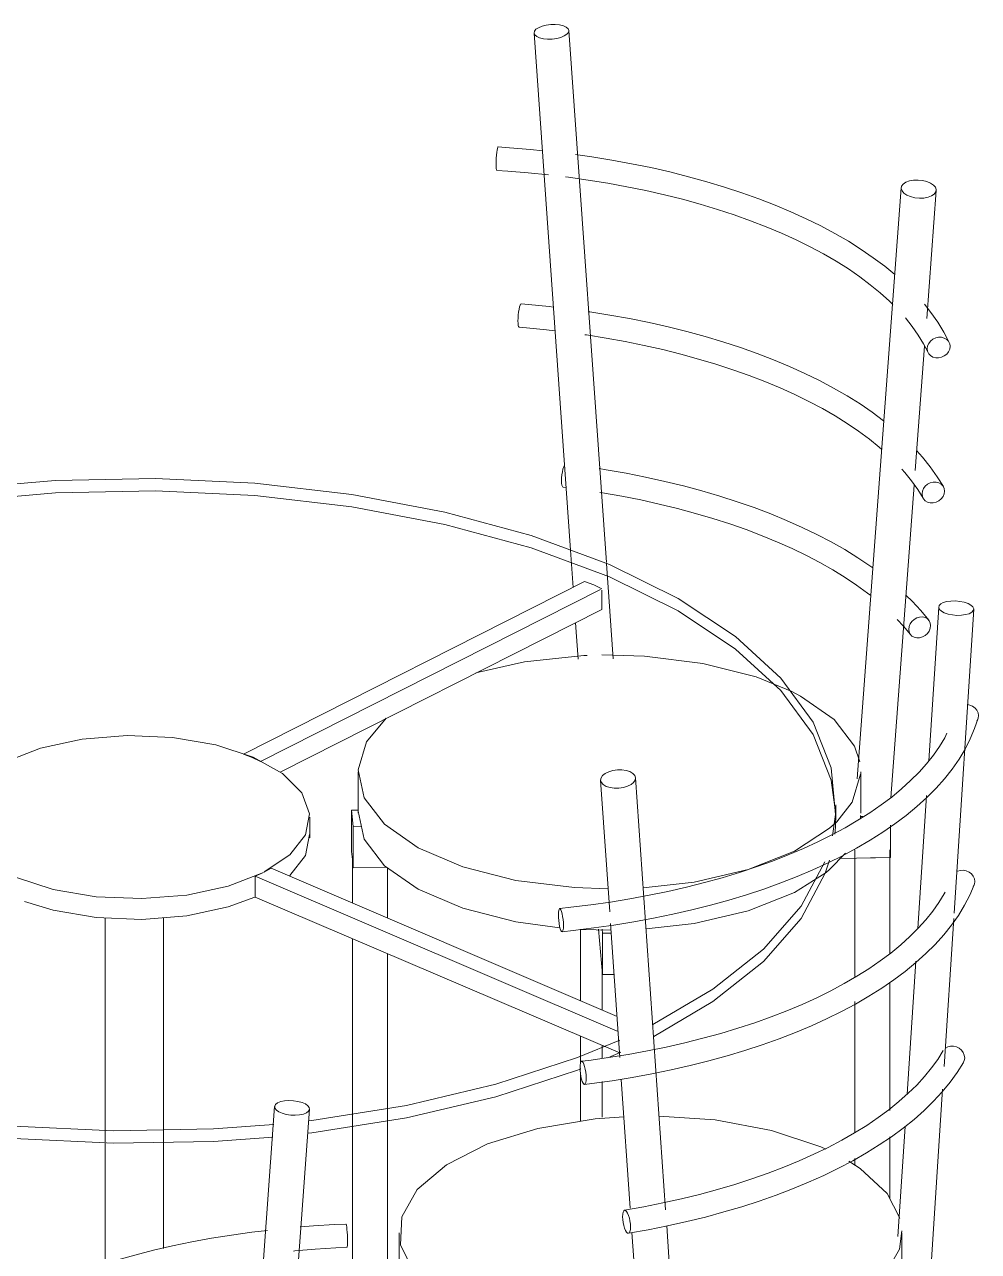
# Model space of a CAD drawing. Header units: millimetres. Extents: x -44545 to 51785, y -22696 to 32686.
# Drawn here: x -6086 to -5270, y 4421 to 5471 of the extents above; entities that cross this region are included whole.
import ezdxf

# ---------------------------------------------------------------- set-up
doc = ezdxf.new("R2010")
doc.units = ezdxf.units.MM
doc.layers.add('I-FURN-PNLS', color=30, linetype='Continuous', lineweight=9)

# ---------------------------------------------------------------- blocks, each defined once
blk = doc.blocks.new('Table Dining 4 Seater-Circular - 1200 mm dia-V82-3D Section 3')
at = {"layer": 'I-FURN-PNLS'}
for p, q in [((-5871.8, 4545.4), (-5904.8, 4093.5)), ((-5873.9, 4104.1), (-5841.9, 4543.2))]:
    blk.add_line(p, q, dxfattribs=at)
for points in [[(-5845.4, 4547.6, 0), (-5848.3, 4548.9, 0), (-5851.8, 4549.8, 0), (-5855.7, 4550.4, 0), (-5859.6, 4550.5, 0), (-5863.3, 4550.3, 0), (-5866.5, 4549.6, 0), (-5869.2, 4548.5, 0), (-5870.9, 4547.2, 0), (-5871.7, 4545.6, 0), (-5871.5, 4544, 0), (-5870.3, 4542.4, 0), (-5868.2, 4540.9, 0)], [(-5868.2, 4540.9, 0), (-5865.3, 4539.6, 0), (-5861.8, 4538.7, 0), (-5858, 4538.1, 0), (-5854.1, 4538, 0), (-5850.4, 4538.3, 0), (-5847.1, 4538.9, 0), (-5844.5, 4540, 0), (-5842.7, 4541.3, 0), (-5841.9, 4542.9, 0), (-5842.1, 4544.5, 0), (-5843.3, 4546.1, 0), (-5845.4, 4547.6, 0)], [(-6161.2, 4339.9, 0), (-6159, 4341.7, 0), (-6149.2, 4349, 0), (-6138.9, 4356.2, 0), (-6128, 4363.1, 0), (-6116.5, 4369.7, 0), (-6104.5, 4376.2, 0), (-6092, 4382.4, 0), (-6078.9, 4388.3, 0), (-6065.4, 4394, 0), (-6051.4, 4399.5, 0), (-6037, 4404.6, 0), (-6022.2, 4409.5, 0), (-6007, 4414.1, 0), (-5991.4, 4418.4, 0), (-5975.4, 4422.5, 0), (-5959.2, 4426.2, 0), (-5942.6, 4429.6, 0), (-5925.8, 4432.7, 0), (-5908.7, 4435.4, 0), (-5891.4, 4437.9, 0), (-5878, 4439.5, 0)], [(-5849.9, 4442.4, 0), (-5838.5, 4443.3, 0), (-5820.6, 4444.5, 0), (-5810.8, 4444.9, 0)], [(-5810.8, 4444.9, 0), (-5810.6, 4444.7, 0), (-5810.4, 4443.8, 0), (-5810.1, 4442.3, 0), (-5809.9, 4440.3, 0), (-5809.7, 4437.9, 0), (-5809.5, 4435.4, 0), (-5809.4, 4432.8, 0), (-5809.4, 4430.3, 0)], [(-5809.4, 4430.3, 0), (-5809.4, 4428.2, 0), (-5809.5, 4426.5, 0), (-5809.7, 4425.4, 0), (-5809.9, 4425, 0)], [(-5855.7, 4421.8, 0), (-5854.4, 4421.9, 0), (-5837, 4423.4, 0), (-5819.5, 4424.5, 0), (-5809.9, 4425, 0)]]:
    blk.add_polyline3d(points, dxfattribs=at)
blk = doc.blocks.new('Table Dining 4 Seater-Circular - 1200 mm dia-V83-3D Section 3')
at = {"layer": 'I-FURN-PNLS'}
for p, q in [((-5649.9, 5463.5), (-5618.7, 5021.2)), ((-5587.9, 5010.6), (-5620, 5465.6)), ((-5335.7, 5331.2), (-5373.6, 4825.8)), ((-5314, 5219.4), (-5305.8, 5328.9)), ((-5323.8, 5089.4), (-5315.8, 5195.6)), ((-5622, 5074.8), (-5625, 5075.2)), ((-5344.8, 4809.5), (-5324.7, 5076.9)), ((-5618.7, 5021.2), (-5616.5, 4989.2)), ((-5582.1, 4928.4), (-5587.9, 5009.8)), ((-5606.7, 4994.4), (-5898.5, 4846.9)), ((-5883.8, 4840.6), (-5592.9, 4987.6)), ((-5592, 4970.4), (-5592, 4987)), ((-5592, 4970.4), (-5867, 4831.4)), ((-5303.7, 4972.6), (-5312.2, 4841)), ((-5290.6, 4710.8), (-5273.8, 4970.7)), ((-5614.4, 4959.1), (-5612.2, 4928)), ((-5800.4, 4831.6), (-5800.4, 4796.2)), ((-5370.4, 4796.2), (-5370.4, 4831.6)), ((-5592.9, 4824.5), (-5585.1, 4711.8)), ((-5537.4, 4457.1), (-5563, 4826.5)), ((-5314.2, 4811.3), (-5321.5, 4697.8)), ((-5800.4, 4799), (-5805.9, 4798.9)), ((-5805.9, 4798.9), (-5804.6, 4785)), ((-5805.9, 4798.9), (-5805.9, 4763.5)), ((-5391.7, 4792.9), (-5391.7, 4803.5)), ((-5841.7, 4775.2), (-5841.7, 4792.9)), ((-5804.6, 4785), (-5797.5, 4785.1)), ((-5370.8, 4793.4), (-5368.5, 4793.4)), ((-5370.5, 4794.3), (-5370.7, 4791.5)), ((-5345, 4786.1), (-5345, 4758.4)), ((-5804.6, 4785), (-5804.6, 4749.6)), ((-5375.6, 4765), (-5375.6, 4656.6)), ((-5345.6, 4675.7), (-5345.6, 4765)), ((-5805.3, 4756.7), (-5805.9, 4763.5)), ((-5805.3, 4757), (-5805.3, 4719.4)), ((-5804.6, 4749.6), (-5805.3, 4756.7)), ((-5345, 4758.4), (-5388.7, 4757.6)), ((-5881.4, 4745.7), (-5888.4, 4742.4)), ((-5874.8, 4749.2), (-5880.8, 4745.9)), ((-5578.7, 4622.4), (-5874.8, 4749.2)), ((-5775.8, 4750.1), (-5804.6, 4749.6)), ((-5775.3, 4706.6), (-5775.3, 4749.7)), ((-5400.1, 4745.5), (-5427.2, 4728.5)), ((-5888.4, 4742.4), (-5578.8, 4609.8)), ((-5888.4, 4742.4), (-5888.4, 4724.6)), ((-5578, 4591.8), (-5888.4, 4724.6)), ((-6016.6, 4706.8), (-6016.6, 4525.1)), ((-5966.9, 4514.8), (-5966.9, 4707)), ((-5584.4, 4702), (-5576.5, 4587.2)), ((-5299.1, 4579.7), (-5290.9, 4706.1)), ((-5610, 4697), (-5610, 4635.9)), ((-5583.9, 4696.2), (-5609.6, 4696.8)), ((-5591.3, 4658.3), (-5594.7, 4697)), ((-5591.6, 4697), (-5591.3, 4693.7)), ((-5591.3, 4693.7), (-5583.7, 4693.8)), ((-5591.3, 4693.7), (-5591.3, 4658.3)), ((-5805.3, 4689.1), (-5805.3, 4528.4)), ((-5775.3, 4533.1), (-5775.3, 4676.2)), ((-5323.3, 4669.8), (-5330.7, 4556.1)), ((-5591.7, 4665.5), (-5591.7, 4628)), ((-5581.2, 4658.4), (-5591.3, 4658.3)), ((-5345.6, 4542), (-5345.6, 4651.8)), ((-5375.6, 4635.3), (-5375.6, 4522.8)), ((-5610, 4605.5), (-5610, 4588.4)), ((-5591.7, 4597.6), (-5591.7, 4586.7)), ((-5610, 4587.9), (-5610, 4582.4)), ((-5575.6, 4591.9), (-5586.8, 4587)), ((-5576.7, 4591.3), (-5578, 4591.8)), ((-5610, 4573.1), (-5610, 4532.7)), ((-5591.7, 4566.7), (-5591.7, 4536.2)), ((-5575.2, 4568.4), (-5567.5, 4458.4)), ((-5310.4, 4405.4), (-5300.4, 4560.2)), ((-6016.6, 4524.9), (-6016.6, 4515.2)), ((-5805.3, 4528.4), (-5805.3, 4341.1)), ((-5775.3, 4341.1), (-5775.3, 4533.1)), ((-5332.5, 4528.4), (-5338.6, 4434.1)), ((-6016.6, 4514.3), (-6016.6, 4410)), ((-5966.9, 4424), (-5966.9, 4514.8)), ((-5345.6, 4466.4), (-5345.6, 4519.4)), ((-5400.3, 4508.9), (-5404.6, 4510.8)), ((-5375.6, 4501), (-5375.6, 4495)), ((-5526.4, 4298.3), (-5536.4, 4443.4)), ((-5765.2, 4437.3), (-5765.2, 4401.8)), ((-5566.1, 4437.6), (-5556.3, 4296.2)), ((-5335.2, 4401.8), (-5335.2, 4437.3))]:
    blk.add_line(p, q, dxfattribs=at)
for points in [[(-5646, 5468.1, 0), (-5648.2, 5466.7, 0), (-5649.6, 5465.1, 0), (-5649.9, 5463.5, 0)], [(-5624, 5461, 0), (-5621.7, 5462.5, 0), (-5620.4, 5464.1, 0), (-5620, 5465.7, 0), (-5620.7, 5467.2, 0), (-5622.3, 5468.6, 0), (-5624.8, 5469.7, 0), (-5628, 5470.5, 0), (-5631.7, 5470.8, 0), (-5635.6, 5470.7, 0), (-5639.4, 5470.2, 0), (-5643, 5469.3, 0), (-5646, 5468.1, 0)], [(-5649.9, 5463.5, 0), (-5649.3, 5461.9, 0), (-5647.6, 5460.5, 0), (-5645.1, 5459.4, 0), (-5641.9, 5458.7, 0), (-5638.3, 5458.4, 0), (-5634.4, 5458.4, 0), (-5630.5, 5458.9, 0), (-5627, 5459.8, 0), (-5624, 5461, 0)], [(-5682.4, 5351.5, 0), (-5682.4, 5353.9, 0), (-5682.3, 5356.5, 0), (-5682.1, 5359.1, 0), (-5681.8, 5361.5, 0), (-5681.5, 5363.4, 0), (-5681.1, 5364.9, 0), (-5680.8, 5365.8, 0), (-5680.5, 5366.1, 0)], [(-5642.3, 5362.9, 0), (-5653, 5364, 0), (-5670.8, 5365.4, 0), (-5680.5, 5366.1, 0)], [(-5341.1, 5256.9, 0), (-5349.9, 5264.1, 0), (-5359.7, 5271.4, 0), (-5370.1, 5278.5, 0), (-5381, 5285.4, 0), (-5392.5, 5292.1, 0), (-5404.5, 5298.5, 0), (-5417.1, 5304.7, 0), (-5430.1, 5310.6, 0), (-5443.7, 5316.3, 0), (-5457.7, 5321.7, 0), (-5472.1, 5326.9, 0), (-5486.9, 5331.8, 0), (-5502.2, 5336.3, 0), (-5517.8, 5340.6, 0), (-5533.7, 5344.7, 0), (-5550, 5348.4, 0), (-5566.6, 5351.8, 0), (-5583.4, 5354.8, 0), (-5600.5, 5357.6, 0), (-5614.3, 5359.5, 0)], [(-5681.8, 5346.1, 0), (-5682.1, 5346.6, 0), (-5682.3, 5347.7, 0), (-5682.4, 5349.3, 0), (-5682.4, 5351.5, 0)], [(-5637.5, 5342.3, 0), (-5654.8, 5344, 0), (-5672.2, 5345.5, 0), (-5681.7, 5346.1, 0)], [(-5343, 5231.4, 0), (-5345.9, 5234.3, 0), (-5353.8, 5241.4, 0), (-5362.2, 5248.3, 0), (-5371.3, 5255.1, 0), (-5381, 5261.8, 0), (-5391.3, 5268.3, 0), (-5402.2, 5274.6, 0), (-5413.7, 5280.7, 0), (-5425.6, 5286.6, 0), (-5438.1, 5292.3, 0), (-5451.2, 5297.8, 0), (-5464.6, 5303, 0), (-5478.6, 5308, 0), (-5492.9, 5312.7, 0), (-5507.7, 5317.1, 0), (-5522.9, 5321.3, 0), (-5538.4, 5325.2, 0), (-5554.2, 5328.8, 0), (-5570.4, 5332.1, 0), (-5586.8, 5335.1, 0), (-5603.5, 5337.8, 0), (-5620.4, 5340.2, 0), (-5623.1, 5340.5, 0)], [(-5331.7, 5335.9, 0), (-5334, 5334.4, 0), (-5335.4, 5332.6, 0), (-5335.7, 5330.6, 0), (-5335, 5328.6, 0), (-5333.4, 5326.6, 0), (-5330.9, 5324.9, 0), (-5327.7, 5323.6, 0), (-5324, 5322.7, 0), (-5320.2, 5322.3, 0), (-5316.3, 5322.4, 0), (-5312.8, 5323.1, 0), (-5309.8, 5324.2, 0)], [(-5309.8, 5324.2, 0), (-5307.5, 5325.7, 0), (-5306.1, 5327.6, 0), (-5305.8, 5329.6, 0), (-5306.5, 5331.6, 0), (-5308.1, 5333.5, 0), (-5310.6, 5335.2, 0), (-5313.8, 5336.5, 0), (-5317.5, 5337.4, 0), (-5321.3, 5337.8, 0), (-5325.2, 5337.7, 0), (-5328.7, 5337.1, 0), (-5331.7, 5335.9, 0)], [(-5663.6, 5217.3, 0), (-5663.5, 5219.8, 0), (-5663.4, 5222.4, 0), (-5663.1, 5224.9, 0), (-5662.7, 5227.3, 0), (-5662.3, 5229.3, 0), (-5661.8, 5230.8, 0), (-5661.4, 5231.6, 0), (-5661, 5231.9, 0)], [(-5633.2, 5229.1, 0), (-5636.9, 5229.6, 0), (-5654.6, 5231.3, 0), (-5661, 5231.9, 0)], [(-5294.7, 5198.8, 0), (-5299.2, 5207.6, 0), (-5304.5, 5216.1, 0), (-5310.4, 5224.6, 0), (-5316, 5231.6, 0)], [(-5662.7, 5211.9, 0), (-5663.1, 5212.4, 0), (-5663.4, 5213.5, 0), (-5663.5, 5215.2, 0), (-5663.6, 5217.3, 0)], [(-5350.8, 5131.9, 0), (-5360.6, 5139.3, 0), (-5371, 5146.3, 0), (-5382, 5153.2, 0), (-5393.6, 5159.9, 0), (-5405.6, 5166.3, 0), (-5418.2, 5172.4, 0), (-5431.3, 5178.4, 0), (-5444.9, 5184, 0), (-5458.9, 5189.4, 0), (-5473.4, 5194.6, 0), (-5488.3, 5199.4, 0), (-5503.6, 5204, 0), (-5519.2, 5208.2, 0), (-5535.2, 5212.2, 0), (-5551.5, 5215.9, 0), (-5568.1, 5219.3, 0), (-5585, 5222.3, 0), (-5602.1, 5225, 0), (-5603.5, 5225.2, 0)], [(-5312.8, 5190.3, 0), (-5316.7, 5197.7, 0), (-5321.2, 5205.2, 0), (-5326.4, 5212.5, 0), (-5332.2, 5219.9, 0)], [(-5632, 5208.8, 0), (-5639.1, 5209.7, 0), (-5656.4, 5211.4, 0), (-5662.7, 5211.9, 0)], [(-5352.5, 5107.4, 0), (-5354.5, 5109.2, 0), (-5363, 5116.2, 0), (-5372.2, 5122.9, 0), (-5382, 5129.6, 0), (-5392.3, 5136.1, 0), (-5403.2, 5142.4, 0), (-5414.7, 5148.5, 0), (-5426.8, 5154.3, 0), (-5439.3, 5160, 0), (-5452.4, 5165.5, 0), (-5465.9, 5170.7, 0), (-5479.9, 5175.6, 0), (-5494.3, 5180.3, 0), (-5509.1, 5184.7, 0), (-5524.3, 5188.9, 0), (-5539.8, 5192.8, 0), (-5555.7, 5196.3, 0), (-5571.9, 5199.6, 0), (-5588.3, 5202.6, 0), (-5605, 5205.3, 0), (-5606.5, 5205.5, 0)], [(-5294, 5195.6, 0), (-5294.3, 5197.8, 0), (-5295.3, 5199.9, 0), (-5296.9, 5201.5, 0), (-5298.9, 5202.7, 0), (-5301.2, 5203.4, 0), (-5303.8, 5203.4, 0), (-5306.3, 5202.9, 0), (-5308.7, 5201.7, 0), (-5310.7, 5200.1, 0), (-5312.2, 5198.1, 0), (-5313.2, 5195.9, 0), (-5313.5, 5193.6, 0)], [(-5313.5, 5193.6, 0), (-5313.2, 5191.3, 0), (-5312.2, 5189.3, 0), (-5310.7, 5187.6, 0), (-5308.7, 5186.4, 0), (-5306.3, 5185.8, 0), (-5303.8, 5185.7, 0), (-5301.2, 5186.3, 0), (-5298.9, 5187.4, 0), (-5296.9, 5189, 0), (-5295.3, 5191, 0), (-5294.3, 5193.2, 0), (-5294, 5195.6, 0)], [(-5299.7, 5075.6, 0), (-5305, 5084.1, 0), (-5311, 5092.5, 0), (-5317.6, 5100.8, 0), (-5322.8, 5106.4, 0)], [(-5626.4, 5080.7, 0), (-5626.3, 5083.1, 0), (-5626.1, 5085.7, 0), (-5625.6, 5088.2, 0), (-5625.1, 5090.6, 0), (-5624.5, 5092.5, 0), (-5623.9, 5093.9, 0)], [(-5360.1, 5006, 0), (-5362.5, 5007.8, 0), (-5373, 5014.8, 0), (-5384.1, 5021.7, 0), (-5395.7, 5028.3, 0), (-5407.9, 5034.6, 0), (-5420.6, 5040.7, 0), (-5433.8, 5046.6, 0), (-5447.4, 5052.2, 0), (-5461.5, 5057.6, 0), (-5476.1, 5062.7, 0), (-5491, 5067.5, 0), (-5506.4, 5072, 0), (-5522.1, 5076.2, 0), (-5538.1, 5080.1, 0), (-5554.5, 5083.7, 0), (-5571.1, 5087, 0), (-5588.1, 5090, 0), (-5594.1, 5091, 0)], [(-5317, 5065.6, 0), (-5321.6, 5073.1, 0), (-5326.9, 5080.4, 0), (-5332.8, 5087.8, 0), (-5335.3, 5090.5, 0)], [(-5394.5, 4776.9, 0), (-5392, 4795.2, 0), (-5395.6, 4835, 0), (-5411.2, 4874.1, 0), (-5438.7, 4911.8, 0), (-5477.5, 4947.3, 0), (-5526.7, 4979.9, 0), (-5585.4, 5008.9, 0), (-5652.4, 5033.7, 0), (-5726.3, 5053.8, 0), (-5805.6, 5068.8, 0), (-5888.6, 5078.5, 0), (-5973.8, 5082.5, 0), (-6059.3, 5080.8, 0), (-6143.5, 5073.6, 0), (-6224.6, 5060.8, 0), (-6300.9, 5042.7, 0), (-6370.9, 5019.8, 0), (-6433.2, 4992.5, 0)], [(-5625.1, 5075.2, 0), (-5625.6, 5075.7, 0), (-5626.1, 5076.8, 0), (-5626.3, 5078.5, 0), (-5626.4, 5080.7, 0)], [(-5298.7, 5071.8, 0), (-5299, 5074, 0), (-5300, 5076.1, 0), (-5301.5, 5077.7, 0), (-5303.5, 5078.9, 0), (-5305.9, 5079.5, 0), (-5308.4, 5079.4, 0), (-5310.9, 5078.8, 0), (-5313.2, 5077.7, 0), (-5315.2, 5076, 0), (-5316.7, 5074, 0), (-5317.7, 5071.7, 0), (-5318, 5069.4, 0)], [(-6433.2, 4981.9, 0), (-6370.9, 5009.2, 0), (-6300.9, 5032.1, 0), (-6224.6, 5050.1, 0), (-6143.5, 5062.9, 0), (-6059.3, 5070.2, 0), (-5973.8, 5071.9, 0), (-5888.6, 5067.9, 0), (-5805.6, 5058.2, 0), (-5726.3, 5043.2, 0), (-5652.4, 5023.1, 0), (-5585.4, 4998.3, 0), (-5526.7, 4969.3, 0), (-5477.5, 4936.7, 0), (-5438.7, 4901.2, 0), (-5411.2, 4863.5, 0), (-5395.6, 4824.4, 0), (-5391.8, 4795.2, 0)], [(-5361.8, 4982.4, 0), (-5364.7, 4984.6, 0), (-5373.9, 4991.4, 0), (-5383.8, 4998, 0), (-5394.3, 5004.4, 0), (-5405.3, 5010.7, 0), (-5416.9, 5016.8, 0), (-5429, 5022.6, 0), (-5441.6, 5028.2, 0), (-5454.8, 5033.6, 0), (-5468.4, 5038.8, 0), (-5482.4, 5043.7, 0), (-5496.9, 5048.3, 0), (-5511.8, 5052.7, 0), (-5527.1, 5056.8, 0), (-5542.7, 5060.6, 0), (-5558.6, 5064.2, 0), (-5574.8, 5067.4, 0), (-5591.3, 5070.3, 0), (-5593.6, 5070.7, 0)], [(-5318, 5069.4, 0), (-5317.7, 5067.1, 0), (-5316.7, 5065.1, 0), (-5315.2, 5063.5, 0), (-5313.2, 5062.3, 0), (-5310.9, 5061.7, 0), (-5308.4, 5061.7, 0), (-5305.9, 5062.4, 0), (-5303.5, 5063.5, 0), (-5301.5, 5065.2, 0), (-5300, 5067.2, 0), (-5299, 5069.5, 0), (-5298.7, 5071.8, 0)], [(-5592, 4988.1, 0), (-5598.8, 4991.5, 0), (-5606.7, 4994.4, 0)], [(-5312.1, 4961.3, 0), (-5318.9, 4969.5, 0), (-5326.4, 4977.5, 0), (-5331.5, 4982.5, 0)], [(-5278.6, 4975.6, 0), (-5281.8, 4976.7, 0), (-5285.5, 4977.4, 0), (-5289.4, 4977.8, 0), (-5293.3, 4977.7, 0), (-5296.8, 4977.2, 0), (-5299.8, 4976.4, 0), (-5302, 4975.2, 0), (-5303.4, 4973.8, 0), (-5303.7, 4972.2, 0), (-5303, 4970.6, 0), (-5301.4, 4969, 0), (-5298.9, 4967.7, 0)], [(-5298.9, 4967.7, 0), (-5295.7, 4966.6, 0), (-5292, 4965.9, 0), (-5288.1, 4965.5, 0), (-5284.3, 4965.6, 0), (-5280.7, 4966.1, 0), (-5277.7, 4966.9, 0), (-5275.5, 4968.1, 0), (-5274.1, 4969.5, 0), (-5273.8, 4971.1, 0), (-5274.5, 4972.7, 0), (-5276.1, 4974.2, 0), (-5278.6, 4975.6, 0)], [(-5310.6, 4956.7, 0), (-5310.9, 4958.9, 0), (-5311.9, 4960.9, 0), (-5313.4, 4962.5, 0), (-5315.3, 4963.6, 0), (-5317.6, 4964.1, 0), (-5320, 4964, 0), (-5322.4, 4963.3, 0), (-5324.7, 4962, 0), (-5326.7, 4960.3, 0), (-5328.2, 4958.2, 0), (-5329.1, 4955.9, 0), (-5329.4, 4953.5, 0)], [(-5327.9, 4949, 0), (-5333.9, 4956.3, 0), (-5339.2, 4962, 0)], [(-5329.4, 4953.5, 0), (-5329.1, 4951.3, 0), (-5328.2, 4949.3, 0), (-5326.7, 4947.7, 0), (-5324.7, 4946.7, 0), (-5322.4, 4946.2, 0), (-5320, 4946.3, 0), (-5317.6, 4947, 0), (-5315.3, 4948.2, 0), (-5313.4, 4950, 0), (-5311.9, 4952.1, 0), (-5310.9, 4954.4, 0), (-5310.6, 4956.7, 0)], [(-5604.4, 4931.2, 0), (-5607.3, 4931.1, 0), (-5657.9, 4925.8, 0), (-5699.8, 4916.3, 0)], [(-5429.4, 4900.4, 0), (-5460, 4912.8, 0), (-5505.4, 4924.4, 0), (-5555.5, 4930.6, 0), (-5591.8, 4931.6, 0)], [(-5371.3, 4840.3, 0), (-5375.7, 4853.7, 0), (-5393.2, 4876.4, 0), (-5421.8, 4896.5, 0), (-5429.4, 4900.4, 0)], [(-5279.3, 4889.2, 0), (-5277, 4888.8, 0), (-5274.7, 4887.7, 0), (-5272.6, 4886.2, 0), (-5271, 4884.3, 0), (-5270, 4882.1, 0), (-5269.7, 4879.8, 0)], [(-5269.7, 4879.8, 0), (-5270, 4877.5, 0), (-5271, 4875.4, 0)], [(-5776.3, 4877.6, 0), (-5793.2, 4857.4, 0), (-5800.4, 4833.5, 0), (-5795.1, 4809.5, 0), (-5777.7, 4786.8, 0), (-5749, 4766.7, 0), (-5710.9, 4750.4, 0), (-5665.5, 4738.8, 0), (-5615.4, 4732.6, 0), (-5586.4, 4731.6, 0)], [(-5270, 4877.6, 0), (-5273, 4868.6, 0), (-5276.7, 4859.8, 0), (-5281.2, 4851, 0), (-5286.3, 4842.4, 0), (-5292.2, 4834, 0), (-5298.8, 4825.7, 0), (-5306, 4817.6, 0), (-5313.9, 4809.7, 0), (-5322.4, 4802, 0), (-5331.5, 4794.4, 0), (-5341.2, 4787.1, 0), (-5351.6, 4780, 0), (-5362.4, 4773.1, 0), (-5373.9, 4766.4, 0), (-5385.9, 4759.9, 0), (-5398.4, 4753.7, 0), (-5411.4, 4747.8, 0), (-5424.9, 4742.1, 0), (-5438.9, 4736.6, 0), (-5453.3, 4731.4, 0), (-5468.1, 4726.5, 0), (-5483.3, 4721.9, 0), (-5498.9, 4717.6, 0), (-5514.8, 4713.6, 0), (-5531.1, 4709.9, 0), (-5547.6, 4706.4, 0), (-5564.4, 4703.3, 0), (-5581.5, 4700.5, 0), (-5598.8, 4698.1, 0), (-5616.3, 4695.9, 0), (-5625.9, 4694.9, 0)], [(-5880.8, 4746, 0), (-5858.8, 4760.6, 0), (-5845.4, 4777.7, 0), (-5841.9, 4795.8, 0), (-5848.6, 4813.8, 0), (-5865.1, 4830.3, 0), (-5890.2, 4844.3, 0), (-5922.2, 4854.7, 0), (-5959, 4861, 0), (-5998, 4862.6, 0), (-6036.5, 4859.5, 0), (-6072.1, 4851.8, 0), (-6102.1, 4840.2, 0)], [(-5296.7, 4864.6, 0), (-5298.6, 4860.8, 0), (-5303.1, 4853.3, 0), (-5308.2, 4845.9, 0), (-5314.1, 4838.6, 0), (-5320.5, 4831.4, 0), (-5327.7, 4824.2, 0), (-5335.5, 4817.1, 0), (-5343.9, 4810.1, 0), (-5352.9, 4803.3, 0), (-5362.6, 4796.7, 0), (-5372.8, 4790.2, 0), (-5383.7, 4783.8, 0), (-5395.1, 4777.7, 0), (-5407, 4771.8, 0), (-5419.5, 4766.1, 0), (-5432.4, 4760.6, 0), (-5445.9, 4755.3, 0), (-5459.8, 4750.3, 0), (-5474.1, 4745.6, 0), (-5488.9, 4741.1, 0), (-5504, 4736.9, 0), (-5519.5, 4733, 0), (-5535.3, 4729.4, 0), (-5551.5, 4726.1, 0), (-5567.9, 4723, 0), (-5584.5, 4720.3, 0), (-5601.4, 4717.9, 0), (-5618.5, 4715.8, 0), (-5627.9, 4714.8, 0)], [(-6102.1, 4840.2, 0), (-6124.6, 4825.3, 0), (-6138.1, 4808.2, 0), (-6141.6, 4790, 0), (-6134.9, 4772.1, 0), (-6118.4, 4755.6, 0), (-6093.3, 4741.6, 0), (-6061.3, 4731.1, 0), (-6024.5, 4724.8, 0), (-5985.5, 4723.2, 0), (-5946.9, 4726.3, 0), (-5911.4, 4734, 0), (-5881.4, 4745.7, 0)], [(-5898.5, 4846.9, 0), (-5890.9, 4843.9, 0), (-5883.8, 4840.6, 0)], [(-5567.8, 4831.8, 0), (-5571, 4832.8, 0), (-5574.7, 4833.3, 0), (-5578.6, 4833.3, 0), (-5582.4, 4832.7, 0), (-5586, 4831.7, 0), (-5589, 4830.2, 0), (-5591.2, 4828.4, 0), (-5592.5, 4826.4, 0), (-5592.9, 4824.5, 0)], [(-5588.1, 4819.2, 0), (-5584.8, 4818.2, 0), (-5581.2, 4817.7, 0), (-5577.3, 4817.7, 0), (-5573.4, 4818.3, 0), (-5569.9, 4819.3, 0), (-5566.9, 4820.8, 0), (-5564.7, 4822.6, 0), (-5563.3, 4824.5, 0), (-5563, 4826.6, 0), (-5563.6, 4828.6, 0), (-5565.3, 4830.3, 0), (-5567.8, 4831.8, 0)], [(-5390.9, 4789, 0), (-5377.7, 4805.8, 0), (-5370.5, 4829.7, 0)], [(-5592.9, 4824.4, 0), (-5592.2, 4822.4, 0), (-5590.6, 4820.7, 0), (-5588.1, 4819.2, 0)], [(-5627.7, 4698.1, 0), (-5665.5, 4703.4, 0), (-5710.9, 4715, 0), (-5749, 4731.3, 0), (-5777.7, 4751.4, 0), (-5795.1, 4774.1, 0), (-5800.4, 4798.1, 0)], [(-5427.2, 4763.9, 0), (-5397, 4783.5, 0), (-5390.9, 4789, 0)], [(-5391.8, 4795.2, 0), (-5392, 4784.6, 0), (-5392.6, 4778.4, 0)], [(-5841.9, 4778.1, 0), (-5845.4, 4760, 0), (-5858.8, 4742.9, 0)], [(-5556.4, 4732.5, 0), (-5513, 4737.4, 0), (-5466.7, 4748.2, 0), (-5427.2, 4763.9, 0)], [(-5548.2, 4615.6, 0), (-5496.9, 4645.7, 0), (-5453.7, 4680.1, 0), (-5421.4, 4716.9, 0), (-5401, 4754.7, 0)], [(-5397, 4756, 0), (-5400.7, 4745, 0), (-5421.4, 4706.3, 0), (-5453.7, 4669.4, 0), (-5496.9, 4635.1, 0), (-5547.4, 4605.4, 0)], [(-5383.4, 4762, 0), (-5397, 4748.1, 0), (-5400.1, 4745.5, 0)], [(-5362.1, 4758.1, 0), (-5360, 4758, 0), (-5357.9, 4758.1, 0)], [(-5287.5, 4746.7, 0), (-5285.2, 4747.4, 0), (-5282.6, 4747.5, 0), (-5280.1, 4747, 0), (-5277.7, 4745.9, 0), (-5275.7, 4744.3, 0), (-5274.1, 4742.3, 0), (-5273.1, 4740.1, 0), (-5272.8, 4737.8, 0)], [(-5273.3, 4735, 0), (-5277.1, 4726.2, 0), (-5281.6, 4717.5, 0), (-5286.8, 4708.9, 0), (-5292.8, 4700.5, 0), (-5299.4, 4692.2, 0), (-5306.7, 4684.1, 0), (-5314.6, 4676.2, 0), (-5323.2, 4668.5, 0), (-5332.4, 4661, 0), (-5342.1, 4653.7, 0), (-5352.5, 4646.6, 0), (-5363.5, 4639.7, 0), (-5375, 4633, 0), (-5387, 4626.6, 0), (-5399.6, 4620.4, 0), (-5412.6, 4614.4, 0), (-5426.2, 4608.8, 0), (-5440.2, 4603.3, 0), (-5454.6, 4598.2, 0), (-5469.5, 4593.3, 0), (-5484.7, 4588.7, 0), (-5500.3, 4584.4, 0), (-5516.3, 4580.4, 0), (-5532.6, 4576.7, 0), (-5549.1, 4573.4, 0), (-5566, 4570.3, 0), (-5583.1, 4567.5, 0), (-5600.4, 4565.1, 0), (-5606.7, 4564.3, 0)], [(-5272.8, 4737.8, 0), (-5273.1, 4735.5, 0), (-5274.1, 4733.5, 0)], [(-5888.6, 4724.6, 0), (-5911.4, 4716.3, 0), (-5946.9, 4708.6, 0), (-5985.5, 4705.5, 0), (-6024.5, 4707.1, 0), (-6061.3, 4713.4, 0), (-6085.7, 4720.8, 0)], [(-5298.3, 4728.7, 0), (-5299, 4727.3, 0), (-5303.5, 4719.9, 0), (-5308.7, 4712.5, 0), (-5314.6, 4705.2, 0), (-5321.2, 4697.9, 0), (-5328.3, 4690.7, 0), (-5336.2, 4683.7, 0), (-5344.7, 4676.7, 0), (-5353.8, 4669.9, 0), (-5363.5, 4663.3, 0), (-5373.8, 4656.8, 0), (-5384.7, 4650.5, 0), (-5396.1, 4644.4, 0), (-5408.1, 4638.5, 0), (-5420.6, 4632.8, 0), (-5433.7, 4627.3, 0), (-5447.1, 4622.1, 0), (-5461.1, 4617.1, 0), (-5475.5, 4612.4, 0), (-5490.2, 4608, 0), (-5505.4, 4603.8, 0), (-5520.9, 4599.9, 0), (-5536.8, 4596.3, 0), (-5552.9, 4593, 0), (-5569.4, 4590, 0), (-5586.1, 4587.3, 0), (-5603, 4584.9, 0), (-5609.2, 4584.1, 0)], [(-5427.2, 4728.5, 0), (-5466.7, 4712.8, 0), (-5513, 4702, 0), (-5553.9, 4697.3, 0)], [(-5624.7, 4700.3, 0), (-5624.8, 4702.8, 0), (-5625, 4705.3, 0), (-5625.4, 4707.9, 0), (-5625.8, 4710.2, 0), (-5626.3, 4712.2, 0), (-5626.9, 4713.7, 0), (-5627.4, 4714.6, 0), (-5628, 4714.8, 0), (-5628.4, 4714.3, 0), (-5628.7, 4713.2, 0), (-5629, 4711.5, 0), (-5629, 4709.4, 0)], [(-5629, 4709.4, 0), (-5629, 4707, 0), (-5628.7, 4704.4, 0), (-5628.4, 4701.8, 0), (-5628, 4699.5, 0), (-5627.4, 4697.5, 0), (-5626.9, 4696, 0), (-5626.3, 4695.1, 0), (-5625.9, 4694.9, 0)], [(-5625.8, 4694.9, 0), (-5625.4, 4695.4, 0), (-5625, 4696.5, 0), (-5624.8, 4698.2, 0), (-5624.7, 4700.3, 0)], [(-5842.6, 4533.2, 0), (-5840, 4533.5, 0), (-5758.9, 4546.3, 0), (-5682.6, 4564.4, 0), (-5612.6, 4587.3, 0), (-5576.4, 4602.2, 0)], [(-5298, 4595.3, 0), (-5296, 4596.4, 0), (-5293.6, 4597, 0), (-5291.1, 4597, 0), (-5288.6, 4596.4, 0), (-5286.3, 4595.2, 0), (-5284.3, 4593.5, 0), (-5282.8, 4591.5, 0), (-5281.8, 4589.3, 0), (-5281.5, 4586.9, 0)], [(-5299.8, 4593.2, 0), (-5304.4, 4585.7, 0), (-5309.8, 4578.4, 0), (-5315.8, 4571.1, 0), (-5322.4, 4563.8, 0), (-5329.7, 4556.7, 0), (-5337.7, 4549.6, 0), (-5346.3, 4542.7, 0), (-5355.5, 4535.9, 0), (-5365.3, 4529.3, 0), (-5375.7, 4522.8, 0), (-5386.7, 4516.6, 0), (-5398.3, 4510.5, 0), (-5410.4, 4504.6, 0), (-5423, 4499, 0), (-5436.1, 4493.6, 0), (-5449.6, 4488.4, 0), (-5463.7, 4483.5, 0), (-5478.1, 4478.8, 0), (-5493, 4474.4, 0), (-5508.2, 4470.3, 0), (-5523.8, 4466.4, 0), (-5539.7, 4462.9, 0), (-5555.9, 4459.6, 0), (-5572.4, 4456.7, 0)], [(-5281.5, 4586.9, 0), (-5281.8, 4584.7, 0), (-5282.8, 4582.7, 0)], [(-5609.9, 4577.6, 0), (-5612.6, 4576.6, 0), (-5682.6, 4553.7, 0), (-5758.9, 4535.7, 0), (-5840, 4522.9, 0), (-5843.3, 4522.5, 0)], [(-5605.4, 4569.7, 0), (-5605.4, 4572.2, 0), (-5605.7, 4574.7, 0), (-5606.1, 4577.3, 0), (-5606.6, 4579.6, 0), (-5607.3, 4581.6, 0), (-5607.9, 4583.1, 0), (-5608.6, 4583.9, 0), (-5609.2, 4584.1, 0), (-5609.7, 4583.6, 0), (-5610.2, 4582.5, 0), (-5610.4, 4580.8, 0), (-5610.5, 4578.7, 0)], [(-5610.5, 4578.7, 0), (-5610.4, 4576.3, 0), (-5610.2, 4573.7, 0), (-5609.7, 4571.1, 0), (-5609.2, 4568.8, 0), (-5608.6, 4566.8, 0), (-5607.9, 4565.4, 0), (-5607.3, 4564.5, 0), (-5606.7, 4564.3, 0)], [(-5282.5, 4583.1, 0), (-5287.9, 4574.6, 0), (-5293.9, 4566.2, 0), (-5300.7, 4557.9, 0), (-5308.1, 4549.9, 0), (-5316.1, 4542, 0), (-5324.8, 4534.3, 0), (-5334.1, 4526.8, 0), (-5344, 4519.6, 0), (-5354.5, 4512.5, 0), (-5365.5, 4505.7, 0), (-5377.1, 4499, 0), (-5389.3, 4492.6, 0), (-5401.9, 4486.5, 0), (-5415.1, 4480.6, 0), (-5428.7, 4475, 0), (-5442.8, 4469.6, 0), (-5457.3, 4464.5, 0), (-5472.2, 4459.7, 0), (-5487.5, 4455.2, 0), (-5503.2, 4450.9, 0), (-5519.2, 4447, 0), (-5535.6, 4443.3, 0), (-5552.2, 4440, 0), (-5569, 4437, 0)], [(-6317.9, 4569.3, 0), (-6257.2, 4553.3, 0), (-6177.9, 4538.2, 0), (-6094.8, 4528.6, 0), (-6009.7, 4524.6, 0), (-5924.1, 4526.2, 0), (-5872.5, 4530, 0)], [(-5606.6, 4564.3, 0), (-5606.1, 4564.8, 0), (-5605.7, 4565.9, 0), (-5605.4, 4567.6, 0), (-5605.4, 4569.7, 0)], [(-5873.3, 4519.3, 0), (-5924.1, 4515.6, 0), (-6009.7, 4514, 0), (-6094.8, 4518, 0), (-6177.9, 4527.6, 0), (-6257.2, 4542.6, 0), (-6317, 4558.4, 0)], [(-5573.1, 4536.7, 0), (-5597.7, 4534.8, 0), (-5646.5, 4526.7, 0), (-5689.7, 4513.4, 0), (-5724.8, 4495.6, 0), (-5749.8, 4474.5, 0), (-5763.1, 4451.2, 0), (-5764.1, 4427.1, 0), (-5752.7, 4403.6, 0), (-5729.5, 4382, 0), (-5695.8, 4363.7, 0)], [(-5404.6, 4510.8, 0), (-5446.7, 4524.9, 0), (-5494.8, 4533.9, 0), (-5543.1, 4537.2, 0)], [(-5337, 4449.9, 0), (-5347.8, 4470.9, 0), (-5371, 4492.5, 0), (-5380.5, 4498.6, 0)], [(-5567.3, 4442.5, 0), (-5567.4, 4444.9, 0), (-5567.8, 4447.5, 0), (-5568.3, 4450, 0), (-5569, 4452.3, 0), (-5569.8, 4454.3, 0), (-5570.7, 4455.7, 0), (-5571.6, 4456.5, 0), (-5572.4, 4456.7, 0), (-5573.1, 4456.2, 0), (-5573.7, 4455.1, 0), (-5574, 4453.4, 0), (-5574.1, 4451.2, 0)], [(-5574.1, 4451.2, 0), (-5574, 4448.8, 0), (-5573.7, 4446.2, 0), (-5573.1, 4443.7, 0), (-5572.4, 4441.4, 0), (-5571.6, 4439.4, 0), (-5570.7, 4438, 0), (-5569.8, 4437.2, 0), (-5569, 4437, 0)], [(-5569, 4437, 0), (-5568.3, 4437.5, 0), (-5567.8, 4438.6, 0), (-5567.4, 4440.3, 0), (-5567.3, 4442.5, 0)], [(-5529, 4337.7, 0), (-5502.7, 4339.7, 0), (-5453.9, 4347.8, 0), (-5410.7, 4361.2, 0), (-5375.6, 4378.9, 0), (-5350.7, 4400, 0), (-5337.3, 4423.3, 0), (-5335.3, 4439, 0)]]:
    blk.add_polyline3d(points, dxfattribs=at)

msp = doc.modelspace()

# ---------------------------------------------------------------- block references
at = {"layer": 'I-FURN-PNLS'}
for name in ['Table Dining 4 Seater-Circular - 1200 mm dia-V83-3D Section 3', 'Table Dining 4 Seater-Circular - 1200 mm dia-V82-3D Section 3']:
    msp.add_blockref(name, (0, 0), dxfattribs=at)

doc.saveas('drawing.dxf')
